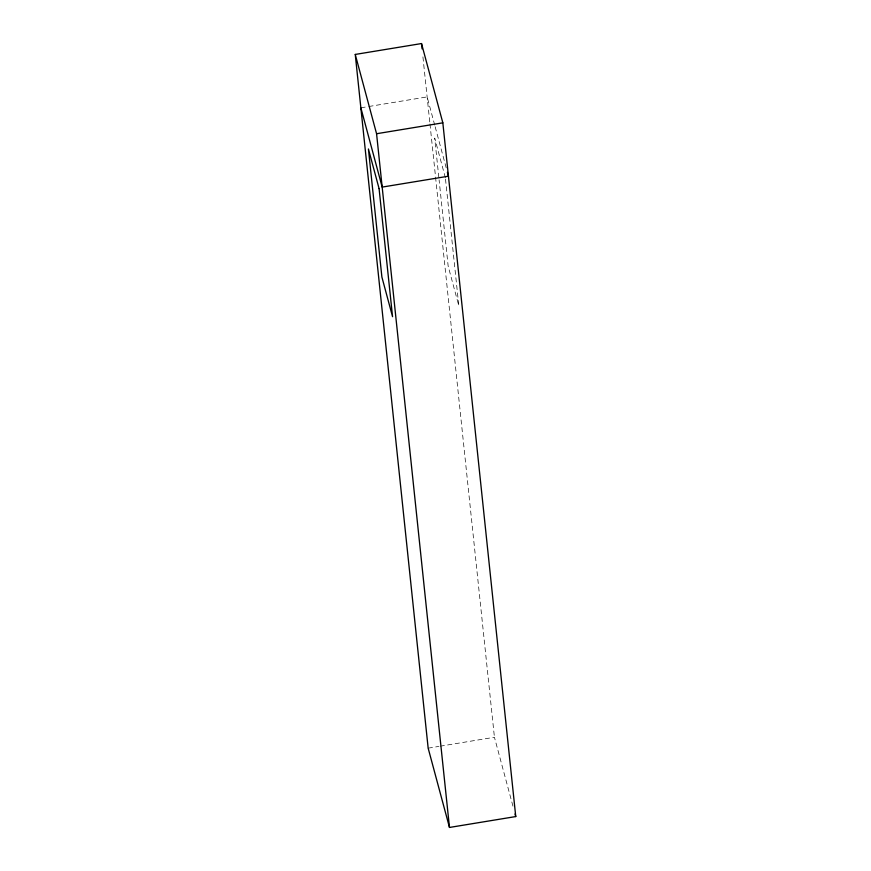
<?xml version="1.0" encoding="UTF-8"?>
<svg xmlns="http://www.w3.org/2000/svg" width="871" height="871" viewBox="0 0 871 871"><rect width="100%" height="100%" fill="white"/><g stroke="black" fill="none" stroke-linecap="round" stroke-linejoin="round"><path stroke-width="0.65" stroke-dasharray="4.36 3.27" d="M360.855 107.808L367.486 106.719M368.803 106.502L427.128 96.91L434.825 125.511M428.162 748.167L438.766 746.425M440.084 746.207L494.434 737.269L512.954 806.165M435.173 126.807L446.355 168.397M445.364 177.728L434.705 138.075L438.951 178.522M445.506 179.067L458.821 305.797L448.162 266.156L439.093 179.872M422.925 56.887L429.828 122.582M429.969 123.932L494.434 737.269"/><path stroke-width="1.31" d="M355.248 54.438L421.52 43.55L442.838 122.833L515.752 816.563L449.48 827.45L428.162 748.167L355.248 54.438L376.566 133.731L449.48 827.45M376.566 133.731L442.838 122.833M447.4 172.306L448.445 176.203L382.173 187.091L360.855 107.808M515.055 813.96L515.752 816.563M421.52 43.55L422.087 48.885M379.081 188.615L368.422 148.974L381.89 277.043L392.549 316.685L379.081 188.615"/></g></svg>
